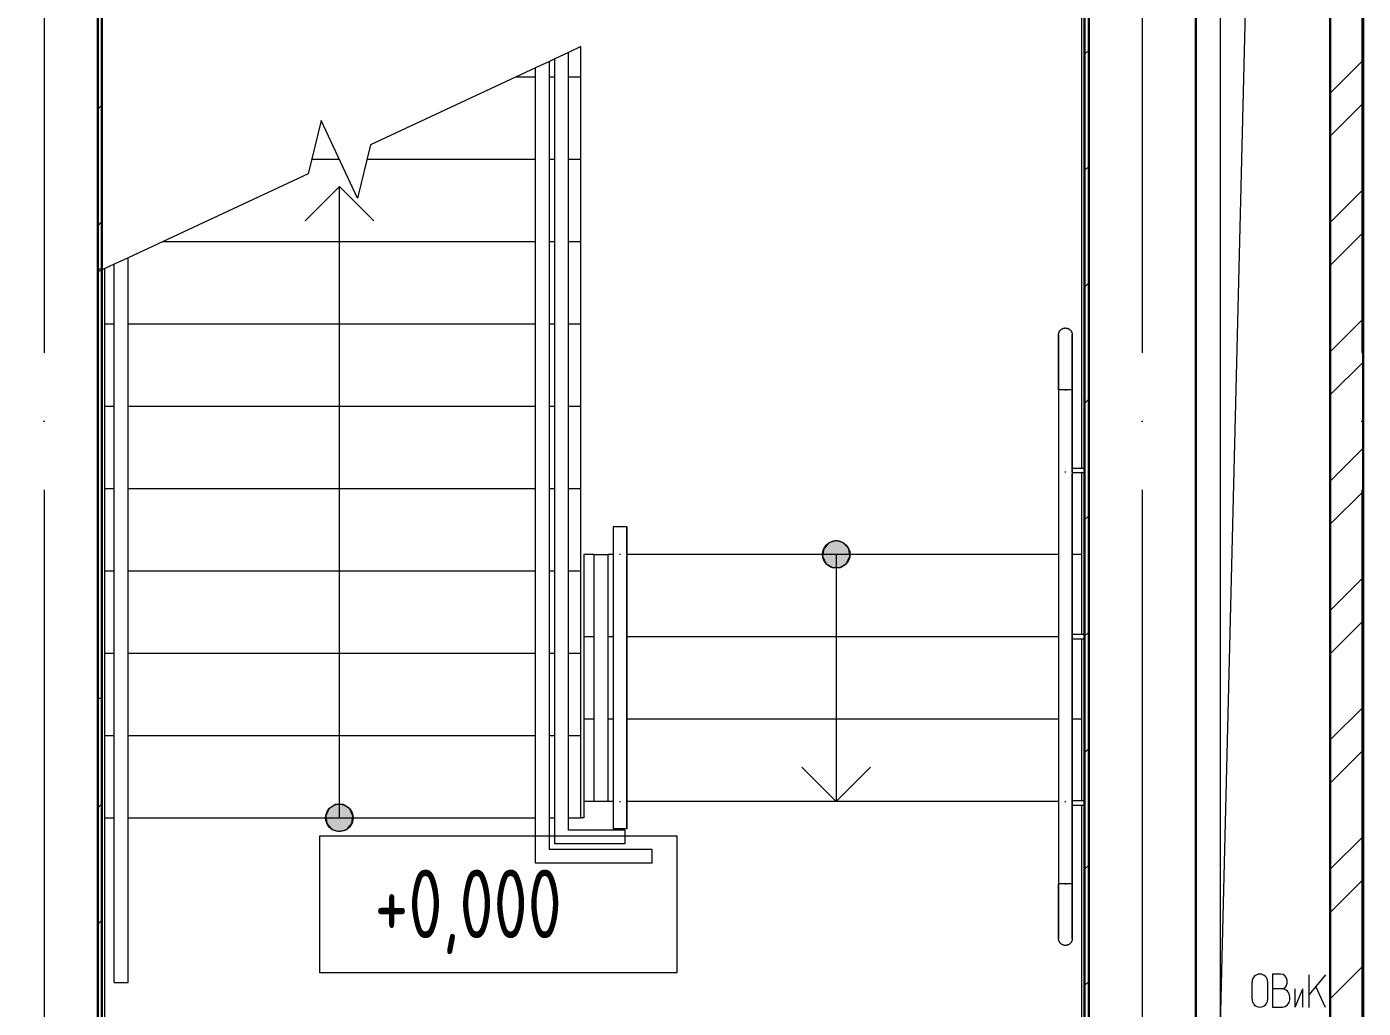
# Model space of a CAD drawing. Header units: millimetres. Extents: x -259809 to 472825, y -397243 to 31861.
# Drawn here: x -45520 to -40651, y -362221 to -358644 of the extents above; entities that cross this region are included whole.
import ezdxf

# ---------------------------------------------------------------- set-up
doc = ezdxf.new("R2010")
doc.units = ezdxf.units.MM
doc.linetypes.add('ADSK_Линия сетки', pattern=[25, 20, -2.5, 0, -2.5])
for name, color, linetype, lineweight in [('Аннотация', 252, 'Continuous', 18), ('Лестницы', 252, 'Continuous', 9), ('лс', 5, 'Continuous', 30), ('Ограждение', 252, 'Continuous', 9), ('Оси', 252, 'Continuous', 9), ('Отметки', 252, 'Continuous', 9), ('Стены внутренние', 252, 'Continuous', 18), ('Стены наружные', 252, 'Continuous', 18), ('Стены штриховка', 7, 'Continuous', 9), ('Стрелки вверх', 7, 'Continuous', 18)]:
    doc.layers.add(name, color=color, linetype=linetype, lineweight=lineweight)
doc.styles.add('GOST Common_3', font='', dxfattribs={"height": 3.5})
doc.styles.get('GOST Common_3').set_extended_font_data('GOST 2.304 type A')

# ---------------------------------------------------------------- blocks, each defined once
blk = doc.blocks.new('1 этаж')
at = {"layer": 'Стрелки вверх', "true_color": 0x636466}
h = blk.add_hatch(color=251, dxfattribs=at)
edge = h.paths.add_edge_path()
edge.add_arc((-42570.8, -7880.3), 50, 0, 360)
for points in [[(-42556.7, -7928.3), (-42533, -7913.1), (-42521.3, -7887.4), (-42525.3, -7859.5), (-42543.8, -7838.3), (-42570.8, -7830.3), (-42597.8, -7838.3), (-42616.3, -7859.5), (-42620.3, -7887.4), (-42608.6, -7913.1), (-42584.9, -7928.3)], [(-44380.8, -8890.3), (-44353.8, -8882.4), (-44335.3, -8861.1), (-44331.3, -8833.2), (-44343, -8807.6), (-44366.7, -8792.3), (-44394.9, -8792.3), (-44418.6, -8807.6), (-44430.3, -8833.2), (-44426.3, -8861.1), (-44407.8, -8882.4)]]:
    blk.add_hatch(color=251, dxfattribs=at).paths.add_polyline_path(points)
h = blk.add_hatch(color=251, dxfattribs=at)
edge = h.paths.add_edge_path()
edge.add_arc((-44380.8, -8840.3), 50, 0, 360)
at = {"color": 251, "lineweight": 18, "true_color": 0x636466}
for p, q in [((-41170.8, -9595.3), (-41170.8, -5655.3)), ((-41170.8, -9595.3), (-41075.8, -5738.4)), ((-41056.1, -9501.3), (-41056.1, -9438.7)), ((-40998.8, -9501.3), (-40998.8, -9438.7)), ((-40951.9, -9410), (-40981.9, -9410)), ((-40981.9, -9410), (-40981.9, -9530)), ((-40928.6, -9443.3), (-40928.6, -9433.3)), ((-40787.8, -9412.1), (-40847.8, -9483.6)), ((-40847.8, -9532.1), (-40847.8, -9412.1)), ((-40948.6, -9463.3), (-40981.9, -9463.3)), ((-40918.6, -9503.3), (-40918.6, -9493.3)), ((-40899.5, -9530), (-40870.8, -9463.3)), ((-40899.5, -9530), (-40899.5, -9463.3)), ((-40870.8, -9530), (-40870.8, -9463.3)), ((-40787.8, -9532.1), (-40823.7, -9454.9)), ((-40981.9, -9530), (-40945.3, -9530))]:
    blk.add_line(p, q, dxfattribs=at)
for centre, radius, start, end in [((-41027.4, -9438.7), 28.7, 0, 180), ((-40951.9, -9433.3), 23.3, 0, 90), ((-40948.6, -9443.3), 20, 270, 0), ((-40948.6, -9493.3), 30, 0, 90), ((-41027.4, -9501.3), 28.7, 180, 0), ((-40945.3, -9503.3), 26.7, 270, 0)]:
    blk.add_arc(centre, radius, start, end, dxfattribs=at)
at = {"layer": 'Аннотация', "color": 251, "lineweight": 20, "true_color": 0x636466}
for p, q in [((-44451.4, -9405.5), (-44451.4, -8905.5)), ((-44451.4, -8905.5), (-43151.4, -8905.5)), ((-43151.4, -8905.5), (-43151.4, -9405.5)), ((-43151.4, -9405.5), (-44451.4, -9405.5))]:
    blk.add_line(p, q, dxfattribs=at)
at = {"layer": 'Лестницы', "color": 251, "true_color": 0x636466}
for p, q in [((-43500.8, -6030), (-43545.8, -6050.9)), ((-43500.8, -6140.3), (-43500.8, -6030)), ((-43595.8, -6074.3), (-43615.8, -6083.6)), ((-43665.8, -6106.9), (-44267.5, -6387.5)), ((-43737.4, -6140.3), (-43665.8, -6140.3)), ((-43737.4, -6140.3), (-43665.8, -6140.3)), ((-43615.8, -6140.3), (-43595.8, -6140.3)), ((-43615.8, -6140.3), (-43595.8, -6140.3)), ((-43545.8, -6140.3), (-43500.8, -6140.3)), ((-43545.8, -6140.3), (-43500.8, -6140.3)), ((-43500.8, -6440.3), (-43500.8, -6140.3)), ((-44446.8, -6298.7), (-44494.1, -6493.1)), ((-44314.8, -6581.9), (-44446.8, -6298.7)), ((-44267.5, -6387.5), (-44314.8, -6581.9)), ((-44481.3, -6440.3), (-44380.8, -6440.3)), ((-44481.3, -6440.3), (-44380.8, -6440.3)), ((-44280.4, -6440.3), (-43665.8, -6440.3)), ((-44280.4, -6440.3), (-43665.8, -6440.3)), ((-43615.8, -6440.3), (-43595.8, -6440.3)), ((-43615.8, -6440.3), (-43595.8, -6440.3)), ((-43545.8, -6440.3), (-43500.8, -6440.3)), ((-43545.8, -6440.3), (-43500.8, -6440.3)), ((-43500.8, -6740.3), (-43500.8, -6440.3)), ((-44494.1, -6493.1), (-45150.8, -6799.4)), ((-45024.2, -6740.3), (-43665.8, -6740.3)), ((-45024.2, -6740.3), (-43665.8, -6740.3)), ((-43615.8, -6740.3), (-43595.8, -6740.3)), ((-43615.8, -6740.3), (-43595.8, -6740.3)), ((-43545.8, -6740.3), (-43500.8, -6740.3)), ((-43545.8, -6740.3), (-43500.8, -6740.3)), ((-43500.8, -7040.3), (-43500.8, -6740.3)), ((-45200.8, -6822.7), (-45260.8, -6850.7)), ((-45235.8, -7040.3), (-45200.8, -7040.3)), ((-45235.8, -7040.3), (-45200.8, -7040.3)), ((-45150.8, -7040.3), (-43665.8, -7040.3)), ((-45150.8, -7040.3), (-43665.8, -7040.3)), ((-43615.8, -7040.3), (-43595.8, -7040.3)), ((-43615.8, -7040.3), (-43595.8, -7040.3)), ((-43545.8, -7040.3), (-43500.8, -7040.3)), ((-43545.8, -7040.3), (-43500.8, -7040.3)), ((-43500.8, -7340.3), (-43500.8, -7040.3)), ((-45235.8, -7340.3), (-45200.8, -7340.3)), ((-45235.8, -7340.3), (-45200.8, -7340.3)), ((-45150.8, -7340.3), (-43665.8, -7340.3)), ((-45150.8, -7340.3), (-43665.8, -7340.3)), ((-43615.8, -7340.3), (-43595.8, -7340.3)), ((-43615.8, -7340.3), (-43595.8, -7340.3)), ((-43545.8, -7340.3), (-43500.8, -7340.3)), ((-43545.8, -7340.3), (-43500.8, -7340.3)), ((-43500.8, -7640.3), (-43500.8, -7340.3)), ((-45235.8, -7640.3), (-45200.8, -7640.3)), ((-45235.8, -7640.3), (-45200.8, -7640.3)), ((-45150.8, -7640.3), (-43665.8, -7640.3)), ((-45150.8, -7640.3), (-43665.8, -7640.3)), ((-43615.8, -7640.3), (-43595.8, -7640.3)), ((-43615.8, -7640.3), (-43595.8, -7640.3)), ((-43545.8, -7640.3), (-43500.8, -7640.3)), ((-43545.8, -7640.3), (-43500.8, -7640.3)), ((-43500.8, -7940.3), (-43500.8, -7640.3)), ((-43453.3, -7880.3), (-43490.8, -7880.3)), ((-43490.8, -7880.3), (-43490.8, -8180.3)), ((-43453.3, -7880.3), (-43490.8, -7880.3)), ((-43383.3, -7880.3), (-43403.3, -7880.3)), ((-43383.3, -7880.3), (-43403.3, -7880.3)), ((-41760.8, -7880.3), (-43333.3, -7880.3)), ((-41760.8, -7880.3), (-43333.3, -7880.3)), ((-41675.8, -7880.3), (-41710.8, -7880.3)), ((-41675.8, -7880.3), (-41710.8, -7880.3)), ((-45235.8, -7940.3), (-45200.8, -7940.3)), ((-45235.8, -7940.3), (-45200.8, -7940.3)), ((-45150.8, -7940.3), (-43665.8, -7940.3)), ((-45150.8, -7940.3), (-43665.8, -7940.3)), ((-43615.8, -7940.3), (-43595.8, -7940.3)), ((-43615.8, -7940.3), (-43595.8, -7940.3)), ((-43545.8, -7940.3), (-43500.8, -7940.3)), ((-43545.8, -7940.3), (-43500.8, -7940.3)), ((-43500.8, -8240.3), (-43500.8, -7940.3)), ((-43490.8, -8180.3), (-43490.8, -8480.3)), ((-43453.3, -8180.3), (-43490.8, -8180.3)), ((-43453.3, -8180.3), (-43490.8, -8180.3)), ((-43383.3, -8180.3), (-43403.3, -8180.3)), ((-43383.3, -8180.3), (-43403.3, -8180.3)), ((-41760.8, -8180.3), (-43333.3, -8180.3)), ((-41760.8, -8180.3), (-43333.3, -8180.3)), ((-45235.8, -8240.3), (-45200.8, -8240.3)), ((-45235.8, -8240.3), (-45200.8, -8240.3)), ((-45150.8, -8240.3), (-43665.8, -8240.3)), ((-45150.8, -8240.3), (-43665.8, -8240.3)), ((-43615.8, -8240.3), (-43595.8, -8240.3)), ((-43615.8, -8240.3), (-43595.8, -8240.3)), ((-43545.8, -8240.3), (-43500.8, -8240.3)), ((-43545.8, -8240.3), (-43500.8, -8240.3)), ((-43500.8, -8540.3), (-43500.8, -8240.3)), ((-43490.8, -8480.3), (-43490.8, -8780.3)), ((-43453.3, -8480.3), (-43490.8, -8480.3)), ((-43453.3, -8480.3), (-43490.8, -8480.3)), ((-43383.3, -8480.3), (-43403.3, -8480.3)), ((-43383.3, -8480.3), (-43403.3, -8480.3)), ((-41760.8, -8480.3), (-43333.3, -8480.3)), ((-41760.8, -8480.3), (-43333.3, -8480.3)), ((-41675.8, -8480.3), (-41710.8, -8480.3)), ((-41675.8, -8480.3), (-41710.8, -8480.3)), ((-45235.8, -8540.3), (-45200.8, -8540.3)), ((-45235.8, -8540.3), (-45200.8, -8540.3)), ((-45150.8, -8540.3), (-43665.8, -8540.3)), ((-45150.8, -8540.3), (-43665.8, -8540.3)), ((-43615.8, -8540.3), (-43595.8, -8540.3)), ((-43615.8, -8540.3), (-43595.8, -8540.3)), ((-43545.8, -8540.3), (-43500.8, -8540.3)), ((-43545.8, -8540.3), (-43500.8, -8540.3)), ((-43500.8, -8840.3), (-43500.8, -8540.3)), ((-43490.8, -8780.3), (-43490.8, -8840.3)), ((-43453.3, -8780.3), (-43490.8, -8780.3)), ((-43453.3, -8780.3), (-43490.8, -8780.3)), ((-43383.3, -8780.3), (-43403.3, -8780.3)), ((-43383.3, -8780.3), (-43403.3, -8780.3)), ((-41760.8, -8780.3), (-43333.3, -8780.3)), ((-41760.8, -8780.3), (-43333.3, -8780.3)), ((-45235.8, -8840.3), (-45200.8, -8840.3)), ((-45235.8, -8840.3), (-45200.8, -8840.3)), ((-45150.8, -8840.3), (-43665.8, -8840.3)), ((-45150.8, -8840.3), (-43665.8, -8840.3)), ((-43615.8, -8840.3), (-43595.8, -8840.3)), ((-43615.8, -8840.3), (-43595.8, -8840.3)), ((-43545.8, -8840.3), (-43500.8, -8840.3)), ((-43545.8, -8840.3), (-43500.8, -8840.3)), ((-43490.8, -8840.3), (-43500.8, -8840.3))]:
    blk.add_line(p, q, dxfattribs=at)
at = {"layer": 'Ограждение', "color": 251, "true_color": 0x636466}
for p, q in [((-41675.8, -7567), (-41675.8, -3570.3)), ((-43615.8, -6083.6), (-43665.8, -6106.9)), ((-43615.8, -8910.3), (-43615.8, -6083.6)), ((-43545.8, -6050.9), (-43595.8, -6074.3)), ((-43545.8, -6050.9), (-43595.8, -6074.3)), ((-43595.8, -8935.3), (-43595.8, -6074.3)), ((-43545.8, -8885.3), (-43545.8, -6050.9)), ((-43665.8, -8910.3), (-43665.8, -6106.9)), ((-45150.8, -6799.4), (-45200.8, -6822.7)), ((-45150.8, -9140.3), (-45150.8, -6799.4)), ((-45235.8, -6839), (-45245.8, -6843.7)), ((-45235.8, -9140.3), (-45235.8, -6839)), ((-45200.8, -9140.3), (-45200.8, -6822.7)), ((-41760.8, -7280.3), (-41760.8, -7580.8)), ((-41710.8, -7280.3), (-41760.8, -7280.3)), ((-41760.8, -7280.3), (-41760.8, -7580.3)), ((-41733.5, -7280.3), (-41738.1, -7280.3)), ((-41738.1, -7280.3), (-41735.8, -7280.3)), ((-41735.8, -7280.3), (-41733.5, -7280.3)), ((-41710.8, -7580.8), (-41710.8, -7280.3)), ((-41710.8, -7280.3), (-41710.8, -7580.3)), ((-41760.8, -7580.3), (-41760.8, -8780.3)), ((-41760.8, -7587.1), (-41760.8, -8787.1)), ((-41665.8, -7566.8), (-41710.8, -7566.8)), ((-41710.8, -7580.3), (-41710.8, -8780.3)), ((-41710.8, -7581.8), (-41665.8, -7581.8)), ((-41710.8, -8787.1), (-41710.8, -7587.1)), ((-41675.8, -8173.1), (-41675.8, -7581.5)), ((-43383.3, -7780.3), (-43383.3, -7880.8)), ((-43333.3, -7780.3), (-43383.3, -7780.3)), ((-43383.3, -7780.3), (-43383.3, -7880.3)), ((-43356, -7780.3), (-43360.6, -7780.3)), ((-43333.3, -7880.8), (-43333.3, -7780.3)), ((-43333.3, -7780.3), (-43333.3, -7880.3)), ((-43453.3, -7880.3), (-43403.3, -7880.3)), ((-43453.3, -7880.3), (-43453.3, -8780.3)), ((-43403.3, -7880.3), (-43403.3, -8780.3)), ((-43383.3, -7880.3), (-43383.3, -8780.3)), ((-43383.3, -7887.1), (-43383.3, -8787.1)), ((-43333.3, -7880.3), (-43333.3, -8780.3)), ((-43333.3, -8787.1), (-43333.3, -7887.1)), ((-41665.8, -8172.8), (-41710.8, -8172.8)), ((-41710.8, -8187.8), (-41665.8, -8187.8)), ((-41675.8, -8779.1), (-41675.8, -8187.6)), ((-43403.3, -8780.3), (-43453.3, -8780.3)), ((-43383.3, -8780.3), (-43383.3, -8880.3)), ((-43383.3, -8787.1), (-43383.3, -8880.3)), ((-43333.3, -8780.3), (-43333.3, -8880.3)), ((-43333.3, -8880.3), (-43333.3, -8787.1)), ((-41760.8, -8780.3), (-41760.8, -9080.3)), ((-41760.8, -8787.1), (-41760.8, -9080.3)), ((-41665.8, -8778.9), (-41710.8, -8778.9)), ((-41710.8, -8780.3), (-41710.8, -9080.3)), ((-41710.8, -9080.3), (-41710.8, -8787.1)), ((-41710.8, -8793.9), (-41665.8, -8793.9)), ((-41675.8, -10715.3), (-41675.8, -8793.6)), ((-43340.8, -8885.3), (-43545.8, -8885.3)), ((-43333.3, -8880.3), (-43383.3, -8880.3)), ((-43360.6, -8880.3), (-43356, -8880.3)), ((-43340.8, -8885.3), (-43340.8, -8935.3)), ((-43665.8, -9005.3), (-43665.8, -8910.3)), ((-43615.8, -8955.3), (-43615.8, -8910.3)), ((-43240.8, -8955.3), (-43615.8, -8955.3)), ((-43340.8, -8935.3), (-43595.8, -8935.3)), ((-43240.8, -9005.3), (-43240.8, -8955.3)), ((-43240.8, -9005.3), (-43665.8, -9005.3)), ((-41710.8, -9080.3), (-41760.8, -9080.3)), ((-41738.1, -9080.3), (-41733.5, -9080.3)), ((-41735.8, -9080.3), (-41738.1, -9080.3)), ((-41733.5, -9080.3), (-41735.8, -9080.3)), ((-45235.8, -10715.3), (-45235.8, -9140.3)), ((-45200.8, -9440.3), (-45200.8, -9140.3)), ((-45150.8, -9440.3), (-45150.8, -9140.3)), ((-45200.8, -9440.3), (-45150.8, -9440.3))]:
    blk.add_line(p, q, dxfattribs=at)
at = {"layer": 'Ограждение', "color": 251, "true_color": 0x636466, "flags": 128}
for points in [[(-41760.8, -7080.3), (-41760.8, -7079.3), (-41760.7, -7078.3), (-41760.6, -7077.3), (-41760.5, -7076.3), (-41760.3, -7075.3), (-41760.1, -7074.4), (-41759.8, -7073.4), (-41759.5, -7072.4), (-41759.2, -7071.5), (-41758.8, -7070.6), (-41758.4, -7069.7), (-41758, -7068.8), (-41757.5, -7067.9), (-41757, -7067), (-41756.4, -7066.2), (-41755.9, -7065.4), (-41755.2, -7064.6), (-41754.6, -7063.8), (-41753.9, -7063.1), (-41753.2, -7062.4), (-41752.5, -7061.7), (-41751.7, -7061), (-41750.9, -7060.4), (-41750.1, -7059.8), (-41749.3, -7059.3), (-41748.5, -7058.8), (-41747.6, -7058.3), (-41746.7, -7057.8), (-41745.8, -7057.4), (-41744.9, -7057), (-41743.9, -7056.7), (-41743, -7056.4), (-41742, -7056.1), (-41741, -7055.9), (-41740.1, -7055.7), (-41739.1, -7055.5), (-41738.1, -7055.4), (-41737.1, -7055.3), (-41736.1, -7055.3), (-41735.8, -7055.3)], [(-41735.8, -7055.3), (-41734.8, -7055.3), (-41733.8, -7055.4), (-41732.8, -7055.5), (-41731.8, -7055.6), (-41730.8, -7055.8), (-41729.9, -7056), (-41728.9, -7056.3), (-41727.9, -7056.6), (-41727, -7056.9), (-41726.1, -7057.3), (-41725.2, -7057.7), (-41724.3, -7058.1), (-41723.4, -7058.6), (-41722.5, -7059.1), (-41721.7, -7059.7), (-41720.9, -7060.3), (-41720.1, -7060.9), (-41719.3, -7061.5), (-41718.6, -7062.2), (-41717.9, -7062.9), (-41717.2, -7063.6), (-41716.5, -7064.4), (-41715.9, -7065.2), (-41715.3, -7066), (-41714.8, -7066.8), (-41714.2, -7067.7), (-41713.8, -7068.5), (-41713.3, -7069.4), (-41712.9, -7070.3), (-41712.5, -7071.3), (-41712.2, -7072.2), (-41711.9, -7073.1), (-41711.6, -7074.1), (-41711.4, -7075.1), (-41711.2, -7076.1), (-41711, -7077.1), (-41710.9, -7078), (-41710.8, -7079), (-41710.8, -7080), (-41710.8, -7080.3)], [(-41760.8, -7280.3), (-41760.8, -7272.3), (-41760.8, -7264.3), (-41760.8, -7256.4), (-41760.8, -7248.4), (-41760.8, -7240.6), (-41760.8, -7232.8), (-41760.8, -7225), (-41760.8, -7217.4), (-41760.8, -7209.9), (-41760.8, -7202.4), (-41760.8, -7195.1), (-41760.8, -7188), (-41760.8, -7180.9), (-41760.8, -7174.1), (-41760.8, -7167.4), (-41760.8, -7160.9), (-41760.8, -7154.6), (-41760.8, -7148.4), (-41760.8, -7142.5), (-41760.8, -7136.8), (-41760.8, -7131.4), (-41760.8, -7126.2), (-41760.8, -7121.2), (-41760.8, -7116.5), (-41760.8, -7112), (-41760.8, -7107.8), (-41760.8, -7103.9), (-41760.8, -7100.3), (-41760.8, -7097), (-41760.8, -7093.9), (-41760.8, -7091.2), (-41760.8, -7088.7), (-41760.8, -7086.6), (-41760.8, -7084.7), (-41760.8, -7083.2), (-41760.8, -7082), (-41760.8, -7081.1), (-41760.8, -7080.6), (-41760.8, -7080.3), (-41760.8, -7080.3)], [(-41760.8, -7080.3), (-41760.8, -7080.5), (-41760.8, -7081), (-41760.8, -7081.8), (-41760.8, -7082.9), (-41760.8, -7084.3), (-41760.8, -7086), (-41760.8, -7088.1), (-41760.8, -7090.5), (-41760.8, -7093.1), (-41760.8, -7096.1), (-41760.8, -7099.4), (-41760.8, -7102.9), (-41760.8, -7106.7), (-41760.8, -7110.9), (-41760.8, -7115.2), (-41760.8, -7119.9), (-41760.8, -7124.8), (-41760.8, -7130), (-41760.8, -7135.3), (-41760.8, -7141), (-41760.8, -7146.8), (-41760.8, -7152.9), (-41760.8, -7159.1), (-41760.8, -7165.6), (-41760.8, -7172.3), (-41760.8, -7179.1), (-41760.8, -7186), (-41760.8, -7193.2), (-41760.8, -7200.4), (-41760.8, -7207.8), (-41760.8, -7215.4), (-41760.8, -7223), (-41760.8, -7230.7), (-41760.8, -7238.5), (-41760.8, -7246.3), (-41760.8, -7254.2), (-41760.8, -7262.2), (-41760.8, -7270.2), (-41760.8, -7278.2), (-41760.8, -7280.3)], [(-41710.8, -7280.3), (-41710.8, -7272.3), (-41710.8, -7264.3), (-41710.8, -7256.4), (-41710.8, -7248.4), (-41710.8, -7240.6), (-41710.8, -7232.8), (-41710.8, -7225), (-41710.8, -7217.4), (-41710.8, -7209.9), (-41710.8, -7202.4), (-41710.8, -7195.1), (-41710.8, -7188), (-41710.8, -7180.9), (-41710.8, -7174.1), (-41710.8, -7167.4), (-41710.8, -7160.9), (-41710.8, -7154.6), (-41710.8, -7148.4), (-41710.8, -7142.5), (-41710.8, -7136.8), (-41710.8, -7131.4), (-41710.8, -7126.2), (-41710.8, -7121.2), (-41710.8, -7116.5), (-41710.8, -7112), (-41710.8, -7107.8), (-41710.8, -7103.9), (-41710.8, -7100.3), (-41710.8, -7097), (-41710.8, -7093.9), (-41710.8, -7091.2), (-41710.8, -7088.7), (-41710.8, -7086.6), (-41710.8, -7084.7), (-41710.8, -7083.2), (-41710.8, -7082), (-41710.8, -7081.1), (-41710.8, -7080.6), (-41710.8, -7080.3), (-41710.8, -7080.3)], [(-41710.8, -7080.3), (-41710.8, -7080.5), (-41710.8, -7081), (-41710.8, -7081.8), (-41710.8, -7082.9), (-41710.8, -7084.3), (-41710.8, -7086), (-41710.8, -7088.1), (-41710.8, -7090.5), (-41710.8, -7093.1), (-41710.8, -7096.1), (-41710.8, -7099.4), (-41710.8, -7102.9), (-41710.8, -7106.7), (-41710.8, -7110.9), (-41710.8, -7115.2), (-41710.8, -7119.9), (-41710.8, -7124.8), (-41710.8, -7130), (-41710.8, -7135.3), (-41710.8, -7141), (-41710.8, -7146.8), (-41710.8, -7152.9), (-41710.8, -7159.1), (-41710.8, -7165.6), (-41710.8, -7172.3), (-41710.8, -7179.1), (-41710.8, -7186), (-41710.8, -7193.2), (-41710.8, -7200.4), (-41710.8, -7207.8), (-41710.8, -7215.4), (-41710.8, -7223), (-41710.8, -7230.7), (-41710.8, -7238.5), (-41710.8, -7246.3), (-41710.8, -7254.2), (-41710.8, -7262.2), (-41710.8, -7270.2), (-41710.8, -7278.2), (-41710.8, -7280.3)], [(-41760.8, -9080.3), (-41760.8, -9088.3), (-41760.8, -9096.3), (-41760.8, -9104.3), (-41760.8, -9112.2), (-41760.8, -9120), (-41760.8, -9127.9), (-41760.8, -9135.6), (-41760.8, -9143.2), (-41760.8, -9150.8), (-41760.8, -9158.2), (-41760.8, -9165.5), (-41760.8, -9172.7), (-41760.8, -9179.7), (-41760.8, -9186.6), (-41760.8, -9193.2), (-41760.8, -9199.8), (-41760.8, -9206.1), (-41760.8, -9212.2), (-41760.8, -9218.1), (-41760.8, -9223.8), (-41760.8, -9229.2), (-41760.8, -9234.5), (-41760.8, -9239.4), (-41760.8, -9244.2), (-41760.8, -9248.6), (-41760.8, -9252.8), (-41760.8, -9256.7), (-41760.8, -9260.3), (-41760.8, -9263.7), (-41760.8, -9266.7), (-41760.8, -9269.5), (-41760.8, -9271.9), (-41760.8, -9274.1), (-41760.8, -9275.9), (-41760.8, -9277.4), (-41760.8, -9278.6), (-41760.8, -9279.5), (-41760.8, -9280.1), (-41760.8, -9280.3), (-41760.8, -9280.3)], [(-41760.8, -9280.3), (-41760.8, -9280.2), (-41760.8, -9279.7), (-41760.8, -9278.9), (-41760.8, -9277.8), (-41760.8, -9276.3), (-41760.8, -9274.6), (-41760.8, -9272.5), (-41760.8, -9270.2), (-41760.8, -9267.5), (-41760.8, -9264.5), (-41760.8, -9261.3), (-41760.8, -9257.7), (-41760.8, -9253.9), (-41760.8, -9249.8), (-41760.8, -9245.4), (-41760.8, -9240.7), (-41760.8, -9235.8), (-41760.8, -9230.7), (-41760.8, -9225.3), (-41760.8, -9219.7), (-41760.8, -9213.8), (-41760.8, -9207.7), (-41760.8, -9201.5), (-41760.8, -9195), (-41760.8, -9188.4), (-41760.8, -9181.6), (-41760.8, -9174.6), (-41760.8, -9167.4), (-41760.8, -9160.2), (-41760.8, -9152.8), (-41760.8, -9145.3), (-41760.8, -9137.7), (-41760.8, -9129.9), (-41760.8, -9122.2), (-41760.8, -9114.3), (-41760.8, -9106.4), (-41760.8, -9098.4), (-41760.8, -9090.5), (-41760.8, -9082.5), (-41760.8, -9080.3)], [(-41710.8, -9080.3), (-41710.8, -9088.3), (-41710.8, -9096.3), (-41710.8, -9104.3), (-41710.8, -9112.2), (-41710.8, -9120), (-41710.8, -9127.9), (-41710.8, -9135.6), (-41710.8, -9143.2), (-41710.8, -9150.8), (-41710.8, -9158.2), (-41710.8, -9165.5), (-41710.8, -9172.7), (-41710.8, -9179.7), (-41710.8, -9186.6), (-41710.8, -9193.2), (-41710.8, -9199.8), (-41710.8, -9206.1), (-41710.8, -9212.2), (-41710.8, -9218.1), (-41710.8, -9223.8), (-41710.8, -9229.2), (-41710.8, -9234.5), (-41710.8, -9239.4), (-41710.8, -9244.2), (-41710.8, -9248.6), (-41710.8, -9252.8), (-41710.8, -9256.7), (-41710.8, -9260.3), (-41710.8, -9263.7), (-41710.8, -9266.7), (-41710.8, -9269.5), (-41710.8, -9271.9), (-41710.8, -9274.1), (-41710.8, -9275.9), (-41710.8, -9277.4), (-41710.8, -9278.6), (-41710.8, -9279.5), (-41710.8, -9280.1), (-41710.8, -9280.3), (-41710.8, -9280.3)], [(-41710.8, -9280.3), (-41710.8, -9280.2), (-41710.8, -9279.7), (-41710.8, -9278.9), (-41710.8, -9277.8), (-41710.8, -9276.3), (-41710.8, -9274.6), (-41710.8, -9272.5), (-41710.8, -9270.2), (-41710.8, -9267.5), (-41710.8, -9264.5), (-41710.8, -9261.3), (-41710.8, -9257.7), (-41710.8, -9253.9), (-41710.8, -9249.8), (-41710.8, -9245.4), (-41710.8, -9240.7), (-41710.8, -9235.8), (-41710.8, -9230.7), (-41710.8, -9225.3), (-41710.8, -9219.7), (-41710.8, -9213.8), (-41710.8, -9207.7), (-41710.8, -9201.5), (-41710.8, -9195), (-41710.8, -9188.4), (-41710.8, -9181.6), (-41710.8, -9174.6), (-41710.8, -9167.4), (-41710.8, -9160.2), (-41710.8, -9152.8), (-41710.8, -9145.3), (-41710.8, -9137.7), (-41710.8, -9129.9), (-41710.8, -9122.2), (-41710.8, -9114.3), (-41710.8, -9106.4), (-41710.8, -9098.4), (-41710.8, -9090.5), (-41710.8, -9082.5), (-41710.8, -9080.3)], [(-41735.8, -9305.3), (-41736.8, -9305.3), (-41737.8, -9305.2), (-41738.8, -9305.1), (-41739.8, -9305), (-41740.8, -9304.8), (-41741.7, -9304.6), (-41742.7, -9304.3), (-41743.7, -9304), (-41744.6, -9303.7), (-41745.5, -9303.3), (-41746.5, -9302.9), (-41747.3, -9302.5), (-41748.2, -9302), (-41749.1, -9301.5), (-41749.9, -9300.9), (-41750.7, -9300.4), (-41751.5, -9299.8), (-41752.3, -9299.1), (-41753, -9298.4), (-41753.7, -9297.7), (-41754.4, -9297), (-41755.1, -9296.2), (-41755.7, -9295.5), (-41756.3, -9294.7), (-41756.8, -9293.8), (-41757.4, -9293), (-41757.9, -9292.1), (-41758.3, -9291.2), (-41758.7, -9290.3), (-41759.1, -9289.4), (-41759.4, -9288.4), (-41759.8, -9287.5), (-41760, -9286.5), (-41760.2, -9285.5), (-41760.4, -9284.6), (-41760.6, -9283.6), (-41760.7, -9282.6), (-41760.8, -9281.6), (-41760.8, -9280.6), (-41760.8, -9280.3)], [(-41710.8, -9280.3), (-41710.8, -9281.3), (-41710.9, -9282.3), (-41711, -9283.3), (-41711.1, -9284.3), (-41711.3, -9285.3), (-41711.5, -9286.3), (-41711.8, -9287.2), (-41712.1, -9288.2), (-41712.4, -9289.1), (-41712.8, -9290), (-41713.2, -9291), (-41713.6, -9291.9), (-41714.1, -9292.7), (-41714.6, -9293.6), (-41715.2, -9294.4), (-41715.7, -9295.2), (-41716.4, -9296), (-41717, -9296.8), (-41717.7, -9297.5), (-41718.4, -9298.2), (-41719.1, -9298.9), (-41719.9, -9299.6), (-41720.7, -9300.2), (-41721.5, -9300.8), (-41722.3, -9301.3), (-41723.1, -9301.9), (-41724, -9302.4), (-41724.9, -9302.8), (-41725.8, -9303.2), (-41726.7, -9303.6), (-41727.7, -9304), (-41728.6, -9304.3), (-41729.6, -9304.5), (-41730.6, -9304.8), (-41731.6, -9304.9), (-41732.5, -9305.1), (-41733.5, -9305.2), (-41734.5, -9305.3), (-41735.5, -9305.3), (-41735.8, -9305.3)]]:
    blk.add_lwpolyline(points, dxfattribs=at)
at = {"layer": 'Ограждение', "color": 251, "true_color": 0x636466}
for points in [[(-41733.8, -7580.3), (-41734.5, -7580.3), (-41735.8, -7580.3), (-41737.1, -7580.3), (-41737.8, -7580.3)], [(-43356.3, -7880.3), (-43357, -7880.3), (-43358.3, -7880.3), (-43359.6, -7880.3), (-43360.3, -7880.3)], [(-43360.3, -8780.3), (-43359.6, -8780.3), (-43358.3, -8780.3), (-43357, -8780.3), (-43356.3, -8780.3)], [(-41737.8, -8780.3), (-41737.1, -8780.3), (-41735.8, -8780.3), (-41734.5, -8780.3), (-41733.8, -8780.3)]]:
    blk.add_open_spline(points, degree=3, dxfattribs=at)
at = {"layer": 'Оси', "color": 251, "linetype": 'ADSK_Линия сетки', "ltscale": 100, "true_color": 0x636466}
for p, q in [((-45455.8, -2645.3), (-45455.8, -33771.4)), ((-41455.8, -2645.3), (-41455.8, -33771.4)), ((-40655.8, -2645.3), (-40655.8, -33771.4))]:
    blk.add_line(p, q, dxfattribs=at)
at = {"layer": 'Стены внутренние', "color": 251, "lineweight": 30, "true_color": 0x636466}
blk.add_line((-41260.8, -9595.3), (-41260.8, -5655.3), dxfattribs=at)
at = {"layer": 'Стены наружные', "color": 251, "lineweight": 30, "true_color": 0x636466}
for p, q in [((-45260.8, -3545.3), (-45260.8, -10860.3)), ((-41650.8, -10860.3), (-41650.8, -3545.3)), ((-45245.8, -10725.3), (-45245.8, -3560.3)), ((-41665.8, -3560.3), (-41665.8, -10725.3)), ((-40650.8, -5535.3), (-40650.8, -11154.3)), ((-40770.8, -5655.3), (-40770.8, -9595.3))]:
    blk.add_line(p, q, dxfattribs=at)
at = {"layer": 'Стены наружные', "color": 251, "linetype": 'Continuous', "lineweight": 9, "true_color": 0x636466}
for p, q in [((-41665.8, -6057.4), (-41650.8, -6042.4)), ((-40770.8, -6199.2), (-40650.8, -6079.2)), ((-45260.8, -6258.3), (-45245.8, -6243.3)), ((-40770.8, -6356.4), (-40650.8, -6236.4)), ((-41665.8, -6481.7), (-41650.8, -6466.7)), ((-40770.8, -6670.7), (-40650.8, -6550.7)), ((-45260.8, -6682.6), (-45245.8, -6667.6)), ((-40770.8, -6827.9), (-40650.8, -6707.9)), ((-41665.8, -6906), (-41650.8, -6891)), ((-40770.8, -7142.2), (-40650.8, -7022.2)), ((-40770.8, -7299.3), (-40650.8, -7179.3)), ((-41665.8, -7330.2), (-41650.8, -7315.2)), ((-40770.8, -7613.6), (-40650.8, -7493.6)), ((-40770.8, -7770.8), (-40650.8, -7650.8)), ((-41665.8, -7754.5), (-41650.8, -7739.5)), ((-40770.8, -8085.1), (-40650.8, -7965.1)), ((-40770.8, -8242.2), (-40650.8, -8122.2)), ((-41665.8, -8178.8), (-41650.8, -8163.8)), ((-40770.8, -8556.6), (-40650.8, -8436.6)), ((-41665.8, -8603), (-41650.8, -8588)), ((-40770.8, -8713.7), (-40650.8, -8593.7)), ((-45260.8, -8803.9), (-45245.8, -8788.9)), ((-40770.8, -9028), (-40650.8, -8908)), ((-41665.8, -9027.3), (-41650.8, -9012.3)), ((-40770.8, -9185.2), (-40650.8, -9065.2)), ((-45260.8, -9228.2), (-45245.8, -9213.2)), ((-40770.8, -9499.5), (-40650.8, -9379.5)), ((-41665.8, -9451.6), (-41650.8, -9436.6))]:
    blk.add_line(p, q, dxfattribs=at)
at = {"layer": 'Стены штриховка', "color": 251, "true_color": 0x636466}
for p, q in [((-45260.8, -6840.3), (-45245.8, -6840.3)), ((-45245.8, -8405.6), (-45260.8, -8405.6))]:
    blk.add_line(p, q, dxfattribs=at)
at = {"layer": 'Стрелки вверх', "color": 251, "true_color": 0x636466}
for p, q in [((-44380.8, -6540.3), (-44505.8, -6665.3)), ((-44380.8, -6740.3), (-44380.8, -6540.3)), ((-44380.8, -6540.3), (-44255.8, -6665.3)), ((-44380.8, -7040.3), (-44380.8, -6740.3)), ((-44380.8, -7340.3), (-44380.8, -7040.3)), ((-44380.8, -7640.3), (-44380.8, -7340.3)), ((-44380.8, -7940.3), (-44380.8, -7640.3)), ((-42597.8, -7838.3), (-42616.3, -7859.5)), ((-42570.8, -7830.3), (-42597.8, -7838.3)), ((-42543.8, -7838.3), (-42570.8, -7830.3)), ((-42525.3, -7859.5), (-42543.8, -7838.3)), ((-42616.3, -7859.5), (-42620.3, -7887.4)), ((-42620.3, -7887.4), (-42608.6, -7913.1)), ((-42570.8, -7880.3), (-42570.8, -8180.3)), ((-42533, -7913.1), (-42521.3, -7887.4)), ((-42521.3, -7887.4), (-42525.3, -7859.5)), ((-42608.6, -7913.1), (-42584.9, -7928.3)), ((-42584.9, -7928.3), (-42556.7, -7928.3)), ((-42556.7, -7928.3), (-42533, -7913.1)), ((-44380.8, -8240.3), (-44380.8, -7940.3)), ((-42570.8, -8180.3), (-42570.8, -8480.3)), ((-44380.8, -8540.3), (-44380.8, -8240.3)), ((-42570.8, -8480.3), (-42570.8, -8780.3)), ((-44380.8, -8840.3), (-44380.8, -8540.3)), ((-42570.8, -8780.3), (-42695.8, -8655.3)), ((-42570.8, -8780.3), (-42445.8, -8655.3)), ((-44418.6, -8807.6), (-44430.3, -8833.2)), ((-44394.9, -8792.3), (-44418.6, -8807.6)), ((-44366.7, -8792.3), (-44394.9, -8792.3)), ((-44343, -8807.6), (-44366.7, -8792.3)), ((-44331.3, -8833.2), (-44343, -8807.6)), ((-44430.3, -8833.2), (-44426.3, -8861.1)), ((-44426.3, -8861.1), (-44407.8, -8882.4)), ((-44353.8, -8882.4), (-44335.3, -8861.1)), ((-44335.3, -8861.1), (-44331.3, -8833.2)), ((-44407.8, -8882.4), (-44380.8, -8890.3)), ((-44380.8, -8890.3), (-44353.8, -8882.4))]:
    blk.add_line(p, q, dxfattribs=at)
for centre in [(-42570.8, -7880.3), (-44380.8, -8840.3)]:
    blk.add_circle(centre, 50, dxfattribs=at)
at = {"layer": 'Отметки', "color": 251, "true_color": 0x636466, "style": 'GOST Common_3', "width": 0.9}
blk.add_text('+0,000', height=250, dxfattribs=at).set_placement((-44252.6, -9278.8))

msp = doc.modelspace()

# ---------------------------------------------------------------- hatches: boundary and pattern name
at = {"layer": 'лс', "lineweight": 5}
h = msp.add_hatch(dxfattribs=at)
h.set_pattern_fill('ANSI31', color=6, scale=100)
h.set_pattern_definition([(45, (7e-12, 55557.13), (-224.5064, 224.5064), [])])
h.paths.add_polyline_path([(-51574.6, -358204), (-59024.2, -358204), (-59024.2, -366382.8), (-40856.4, -366382.8), (-40856.4, -364571.2), (-51574.6, -364571.2)])
edge = h.paths.add_edge_path(flags=16)
edge.add_ellipse((-57731.6, -358888.8), major_axis=(911.9, 0), ratio=0.29514, start_angle=0, end_angle=360)
h.paths.add_polyline_path([(-58219.1, -359161), (-57272.7, -359161), (-57272.7, -358652.5), (-58219.1, -358652.5)], flags=24)

# ---------------------------------------------------------------- block references
msp.add_blockref('1 этаж', (0, -352686.9))

doc.saveas('drawing.dxf')
